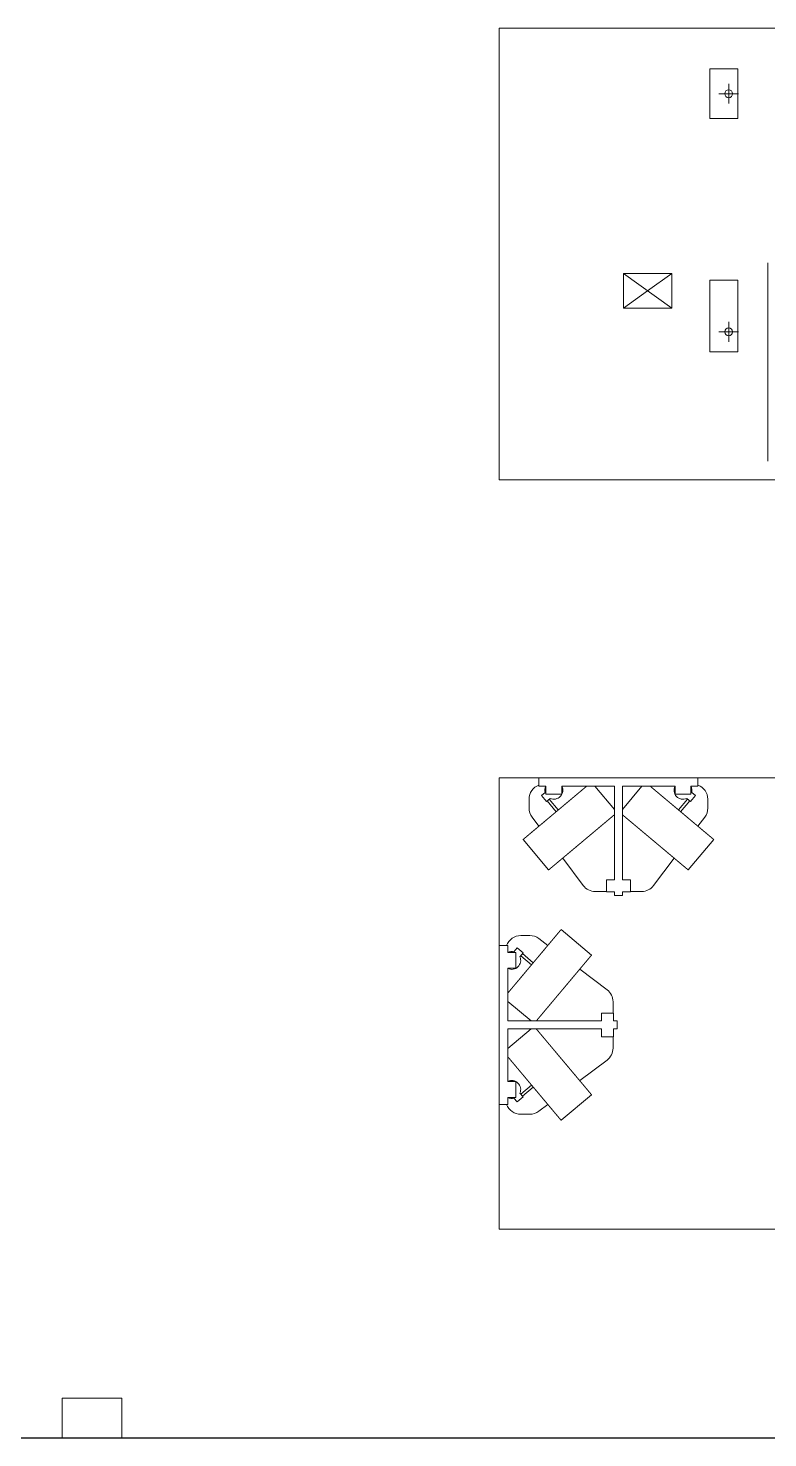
# Model space of a CAD drawing. Header units: millimetres. Extents: x 3056 to 110866, y 16649 to 58349.
# Drawn here: x 74585 to 78308, y 16649 to 23747 of the extents above; entities that cross this region are included whole.
import ezdxf

# ---------------------------------------------------------------- set-up
doc = ezdxf.new("R2010")
doc.units = ezdxf.units.MM
doc.layers.add('1', color=7, linetype='Continuous', true_color=0xffffff)

msp = doc.modelspace()

# ---------------------------------------------------------------- linework, layer by layer
at = {"layer": '1', "color": 80, "linetype": 'Continuous', "lineweight": 13}
for p, q in [((76956.5, 21473.3), (76956.5, 23747.3)), ((76956.5, 21473.3), (76956.5, 23747.3)), ((76956.5, 23747.3), (82583.5, 23747.3)), ((76956.5, 23747.3), (82583.5, 23747.3)), ((78157, 23542.3), (78017, 23542.3)), ((78017, 23542.3), (78017, 23292.3)), ((78157, 23292.3), (78157, 23542.3)), ((78111.5, 23367.3), (78111.5, 23467.3)), ((78161.5, 23417.3), (78061.5, 23417.3)), ((78017, 23292.3), (78157, 23292.3)), ((77581.5, 22512.3), (77825.5, 22338.3)), ((77581.5, 22512.3), (77825.5, 22512.3)), ((77581.5, 22338.3), (77581.5, 22512.3)), ((77825.5, 22512.3), (77703.5, 22425.3)), ((77825.5, 22512.3), (77825.5, 22338.3)), ((78017, 22478.3), (78017, 22118.3)), ((78157, 22478.3), (78017, 22478.3)), ((78157, 22118.3), (78157, 22478.3)), ((77581.5, 22338.3), (77703.5, 22425.3)), ((77825.5, 22338.3), (77581.5, 22338.3)), ((78161.5, 22218.3), (78061.5, 22218.3)), ((78111.5, 22168.3), (78111.5, 22268.3)), ((78017, 22118.3), (78157, 22118.3)), ((82583.5, 21473.3), (76956.5, 21473.3)), ((82583.5, 21473.3), (76956.5, 21473.3)), ((76956.5, 17699.3), (76956.5, 19973.3)), ((76956.5, 17699.3), (76956.5, 19973.3)), ((76956.5, 19973.3), (82583.5, 19973.3)), ((76956.5, 19973.3), (82583.5, 19973.3)), ((77156.5, 19973.3), (77156.5, 19930.3)), ((77956.5, 19973.3), (77956.5, 19930.3)), ((77156.5, 19930.3), (77191.5, 19930.3)), ((77187.6, 19899.1), (77168.9, 19883.4)), ((77194.1, 19853.3), (77168.9, 19883.4)), ((77191.5, 19930.3), (77191.5, 19890.3)), ((77271.5, 19890.3), (77191.5, 19890.3)), ((77271.5, 19930.3), (77536.5, 19930.3)), ((77271.5, 19930.3), (77271.5, 19890.3)), ((77536.5, 19813.2), (77438.2, 19930.3)), ((77536.5, 19930.3), (77536.5, 19458.3)), ((77576.5, 19930.3), (77576.5, 19458.3)), ((77674.7, 19930.3), (77576.5, 19813.2)), ((77576.5, 19930.3), (77841.5, 19930.3)), ((77841.5, 19930.3), (77841.5, 19890.3)), ((77921.5, 19890.3), (77841.5, 19890.3)), ((77918.8, 19853.3), (77944.1, 19883.4)), ((77921.5, 19930.3), (77921.5, 19890.3)), ((77921.5, 19930.3), (77956.5, 19930.3)), ((77925.3, 19899.1), (77944.1, 19883.4)), ((77106.5, 19819.3), (77106.5, 19865.3)), ((77212.9, 19869), (77194.1, 19853.3)), ((77197.6, 19856.2), (77243.2, 19801.8)), ((77253.9, 19810.8), (77208.3, 19865.2)), ((77904.7, 19865.2), (77859, 19810.8)), ((77869.7, 19801.8), (77915.4, 19856.2)), ((77900.1, 19869), (77918.8, 19853.3)), ((78006.5, 19865.3), (78006.5, 19819.3)), ((77121.5, 19774.3), (77155.8, 19728.5)), ((77957.1, 19728.5), (77991.5, 19774.3)), ((77076.2, 19661.7), (77204.8, 19508.5)), ((77908.2, 19508.5), (78036.7, 19661.7)), ((77276, 19568.3), (77379.5, 19430.3)), ((77733.5, 19430.3), (77836.9, 19568.3)), ((77496.5, 19458.3), (77496.5, 19398.3)), ((77536.5, 19458.3), (77496.5, 19458.3)), ((77576.5, 19458.3), (77616.5, 19458.3)), ((77616.5, 19458.3), (77616.5, 19398.3)), ((77496.5, 19400.3), (77439.5, 19400.3)), ((77536.5, 19398.3), (77496.5, 19398.3)), ((77536.5, 19398.3), (77536.5, 19380.3)), ((77576.5, 19380.3), (77536.5, 19380.3)), ((77576.5, 19398.3), (77616.5, 19398.3)), ((77576.5, 19398.3), (77576.5, 19380.3)), ((77576.7, 19395.6), (77576.5, 19395.6)), ((77576.7, 19395.6), (77576.7, 19398.3)), ((77673.5, 19400.3), (77616.5, 19400.3)), ((77064.5, 19178.3), (77110.5, 19178.3)), ((77421.3, 19080), (77268.1, 19208.6)), ((76956.5, 19128.3), (76999.5, 19128.3)), ((76999.5, 19093.3), (76999.5, 19128.3)), ((77030.6, 19097.2), (77046.4, 19115.9)), ((77076.5, 19090.7), (77046.4, 19115.9)), ((77201.3, 19128.9), (77155.5, 19163.3)), ((76999.5, 19093.3), (77039.5, 19093.3)), ((77039.5, 19093.3), (77039.5, 19013.3)), ((77060.7, 19071.9), (77076.5, 19090.7)), ((77064.6, 19076.5), (77119, 19030.8)), ((77128, 19041.6), (77073.6, 19087.2)), ((76999.5, 19013.3), (77039.5, 19013.3)), ((76999.5, 18748.3), (76999.5, 19013.3)), ((77499.5, 18905.3), (77361.5, 19008.8)), ((76999.5, 18846.5), (77116.5, 18748.3)), ((77529.5, 18845.3), (77529.5, 18788.3)), ((76999.5, 18748.3), (77471.5, 18748.3)), ((77471.5, 18788.3), (77531.5, 18788.3)), ((77471.5, 18748.3), (77471.5, 18788.3)), ((77531.5, 18748.3), (77531.5, 18788.3)), ((77534.1, 18748.6), (77531.5, 18748.5)), ((77531.5, 18748.3), (77549.5, 18748.3)), ((77534.1, 18748.6), (77534.1, 18748.3)), ((77549.5, 18748.3), (77549.5, 18708.3)), ((76999.5, 18443.3), (76999.5, 18708.3)), ((77116.5, 18708.3), (76999.5, 18610.1)), ((76999.5, 18708.3), (77471.5, 18708.3)), ((77471.5, 18708.3), (77471.5, 18668.3)), ((77471.5, 18668.3), (77531.5, 18668.3)), ((77529.5, 18668.3), (77529.5, 18611.3)), ((77531.5, 18708.3), (77549.5, 18708.3)), ((77531.5, 18708.3), (77531.5, 18668.3)), ((77361.5, 18447.8), (77499.5, 18551.3)), ((76999.5, 18443.3), (77039.5, 18443.3)), ((77039.5, 18443.3), (77039.5, 18363.3)), ((77060.7, 18384.7), (77076.5, 18365.9)), ((77119, 18425.8), (77064.6, 18380.1)), ((77073.6, 18369.4), (77128, 18415)), ((76956.5, 18328.3), (76999.5, 18328.3)), ((76999.5, 18363.3), (77039.5, 18363.3)), ((76999.5, 18328.3), (76999.5, 18363.3)), ((77030.6, 18359.4), (77046.4, 18340.7)), ((77076.5, 18365.9), (77046.4, 18340.7)), ((77155.5, 18293.3), (77201.3, 18327.7)), ((77268.1, 18248), (77421.3, 18376.6)), ((77110.5, 18278.3), (77064.5, 18278.3)), ((82583.5, 17699.3), (76956.5, 17699.3)), ((82583.5, 17699.3), (76956.5, 17699.3))]:
    msp.add_line(p, q, dxfattribs=at)
at = {"layer": '1', "color": 9, "linetype": 'Continuous', "lineweight": 13}
for p, q in [((75056.5, 16849.3), (74756.5, 16849.3)), ((74756.5, 16849.3), (74756.5, 16649.3)), ((75056.5, 16649.3), (75056.5, 16849.3))]:
    msp.add_line(p, q, dxfattribs=at)
at = {"layer": '1', "color": 143, "linetype": 'Continuous', "lineweight": 25}
msp.add_line((3056.5, 16649.3), (110866.5, 16649.3), dxfattribs=at)
at = {"layer": '1', "color": 143, "linetype": 'Continuous', "lineweight": 13}
msp.add_line((110866.5, 16649.3), (3056.5, 16649.3), dxfattribs=at)
at = {"layer": '1', "color": 43, "linetype": 'Continuous', "lineweight": 13}
msp.add_line((110866.5, 16649.3), (3056.5, 16649.3), dxfattribs=at)
msp.add_line((110866.5, 16649.3), (3056.5, 16649.3), dxfattribs=at)
at = {"layer": '1', "color": 43, "linetype": 'Continuous', "lineweight": 25}
msp.add_line((3056.5, 16649.3), (110866.5, 16649.3), dxfattribs=at)
msp.add_line((3056.5, 16649.3), (110866.5, 16649.3), dxfattribs=at)
at = {"layer": '1', "color": 80, "linetype": 'Continuous', "lineweight": 13}
for centre in [(78111.5, 23417.3), (78111.5, 22218.3)]:
    msp.add_circle(centre, 20, dxfattribs=at)
for centre, radius, start, end in [((77181.5, 19865.3), 75, 109.47234, 180), ((77231.5, 19910.3), 45.2, 153.76834, 194.26216), ((77231.5, 19910.3), 45.2, 245.73784, 26.2321), ((77881.5, 19910.3), 45.2, 153.7679, 294.26216), ((77881.5, 19910.3), 45.2, 345.73784, 26.23166), ((77931.5, 19865.3), 75, 0, 70.52766), ((77181.5, 19819.3), 75, 180, 216.8699), ((77931.5, 19819.3), 75, 323.1301, 0), ((77439.5, 19475.3), 75, 216.8699, 270), ((77673.5, 19475.3), 75, 270, 323.1301), ((77064.5, 19103.3), 75, 90, 160.52766), ((77110.5, 19103.3), 75, 53.1301, 90), ((77019.5, 19053.3), 45.2, 75.73784, 116.23166), ((77019.5, 19053.3), 45.2, 243.7679, 24.26216), ((77454.5, 18845.3), 75, 0, 53.1301), ((77454.5, 18611.3), 75, 306.8699, 360), ((77019.5, 18403.3), 45.2, 335.73784, 116.2321), ((77064.5, 18353.3), 75, 199.47234, 270), ((77019.5, 18403.3), 45.2, 243.76834, 284.26216), ((77110.5, 18353.3), 75, 270, 306.8699)]:
    msp.add_arc(centre, radius, start, end, dxfattribs=at)
for points, knots in [([(78308.5, 22566.6), (78308.5, 22566.5), (78308.5, 22566.2), (78308.5, 22566), (78308.5, 22565.3), (78308.5, 22564.5), (78308.5, 22563.5), (78308.5, 22562.2), (78308.5, 22560.8), (78308.5, 22559.1), (78308.5, 22557.3), (78308.5, 22555.2), (78308.5, 22552.9), (78308.5, 22550.5), (78308.5, 22547.8), (78308.5, 22544.9), (78308.5, 22541.8), (78308.5, 22538.6), (78308.5, 22536.9), (78308.5, 22533.3), (78308.5, 22529.6), (78308.5, 22525.6), (78308.5, 22521.5), (78308.5, 22517.1), (78308.5, 22512.6), (78308.5, 22507.9), (78308.5, 22503), (78308.5, 22498), (78308.5, 22492.7), (78308.5, 22487.3), (78308.5, 22481.7), (78308.5, 22475.9), (78308.5, 22472.9), (78308.5, 22466.9), (78308.5, 22460.7), (78308.5, 22454.3), (78308.5, 22447.8), (78308.5, 22441.1), (78308.5, 22434.3), (78308.5, 22427.3), (78308.5, 22423.8), (78308.5, 22416.6), (78308.5, 22409.2), (78308.5, 22405.5), (78308.5, 22397.9), (78308.5, 22390.2), (78308.5, 22382.3), (78308.5, 22374.4), (78308.5, 22366.3), (78308.5, 22358), (78308.5, 22349.7), (78308.5, 22341.2), (78308.5, 22332.6), (78308.5, 22324), (78308.5, 22315.2), (78308.5, 22306.3), (78308.5, 22297.3), (78308.5, 22288.2), (78308.5, 22279), (78308.5, 22269.7), (78308.5, 22260.3), (78308.5, 22250.9), (78308.5, 22241.4), (78308.5, 22236.6), (78308.5, 22227), (78308.5, 22222.1), (78308.5, 22212.4), (78308.5, 22202.6), (78308.5, 22192.8), (78308.5, 22182.9), (78308.5, 22172.9), (78308.5, 22162.9), (78308.5, 22152.9), (78308.5, 22142.8), (78308.5, 22132.8), (78308.5, 22122.6), (78308.5, 22112.5), (78308.5, 22102.3), (78308.5, 22092.1), (78308.5, 22081.9), (78308.5, 22071.7), (78308.5, 22066.6)], [0, 0, 0.000212, 0.000836, 0.001355, 0.002603, 0.004265, 0.006339, 0.008832, 0.011737, 0.015049, 0.018775, 0.022908, 0.027448, 0.03239, 0.037735, 0.043481, 0.049625, 0.056166, 0.059536, 0.066664, 0.074184, 0.082084, 0.090371, 0.099033, 0.108071, 0.11748, 0.127259, 0.137398, 0.147896, 0.158749, 0.169952, 0.181498, 0.187446, 0.1995, 0.211894, 0.224609, 0.237653, 0.251009, 0.264678, 0.278653, 0.285717, 0.300142, 0.314858, 0.322362, 0.337501, 0.352916, 0.3686, 0.384549, 0.400752, 0.41721, 0.433905, 0.450838, 0.467999, 0.485377, 0.502971, 0.520778, 0.53878, 0.556973, 0.57535, 0.593908, 0.61263, 0.631516, 0.650555, 0.660112, 0.679368, 0.689057, 0.70851, 0.728083, 0.747768, 0.767559, 0.787445, 0.807421, 0.827476, 0.847603, 0.867793, 0.888039, 0.908333, 0.928663, 0.949026, 0.969406, 0.9898, 1, 1]), ([(78308.5, 22066.6), (78308.5, 22061.5), (78308.5, 22051.4), (78308.5, 22041.2), (78308.5, 22031), (78308.5, 22020.8), (78308.5, 22010.7), (78308.5, 22000.5), (78308.5, 21990.5), (78308.5, 21980.4), (78308.5, 21970.4), (78308.5, 21960.4), (78308.5, 21950.4), (78308.5, 21940.5), (78308.5, 21930.7), (78308.5, 21920.9), (78308.5, 21911.2), (78308.5, 21901.5), (78308.5, 21891.9), (78308.5, 21882.4), (78308.5, 21873), (78308.5, 21863.6), (78308.5, 21854.3), (78308.5, 21845.1), (78308.5, 21836), (78308.5, 21827), (78308.5, 21818.1), (78308.5, 21809.3), (78308.5, 21805), (78308.5, 21796.3), (78308.5, 21787.8), (78308.5, 21779.4), (78308.5, 21771.1), (78308.5, 21762.9), (78308.5, 21754.9), (78308.5, 21747), (78308.5, 21739.2), (78308.5, 21731.6), (78308.5, 21724.1), (78308.5, 21716.7), (78308.5, 21709.5), (78308.5, 21702.4), (78308.5, 21699), (78308.5, 21692.2), (78308.5, 21685.5), (78308.5, 21679), (78308.5, 21672.6), (78308.5, 21666.4), (78308.5, 21660.4), (78308.5, 21654.5), (78308.5, 21648.8), (78308.5, 21643.3), (78308.5, 21638), (78308.5, 21632.8), (78308.5, 21627.8), (78308.5, 21623), (78308.5, 21618.4), (78308.5, 21614), (78308.5, 21609.8), (78308.5, 21605.7), (78308.5, 21601.9), (78308.5, 21598.2), (78308.5, 21594.7), (78308.5, 21591.5), (78308.5, 21588.4), (78308.5, 21585.5), (78308.5, 21582.8), (78308.5, 21580.4), (78308.5, 21578.1), (78308.5, 21576), (78308.5, 21574.2), (78308.5, 21572.5), (78308.5, 21571.1), (78308.5, 21569.8), (78308.5, 21568.8), (78308.5, 21567.9), (78308.5, 21567.3), (78308.5, 21566.9), (78308.5, 21566.7), (78308.5, 21566.6)], [0, 0, 0.010197, 0.030591, 0.050975, 0.071334, 0.091665, 0.111959, 0.132205, 0.152395, 0.172522, 0.192577, 0.212553, 0.232442, 0.25223, 0.271915, 0.291489, 0.310939, 0.330262, 0.349446, 0.368483, 0.387369, 0.406094, 0.424649, 0.443027, 0.461223, 0.479225, 0.497026, 0.514624, 0.523368, 0.54064, 0.55769, 0.574504, 0.59108, 0.607413, 0.623489, 0.639309, 0.654861, 0.670141, 0.685143, 0.699859, 0.714284, 0.72841, 0.735324, 0.748992, 0.762351, 0.775392, 0.788111, 0.800501, 0.812558, 0.824277, 0.835651, 0.846682, 0.857358, 0.867676, 0.877635, 0.887226, 0.89645, 0.9053, 0.913775, 0.921868, 0.929578, 0.936902, 0.943834, 0.950375, 0.956521, 0.962268, 0.967615, 0.972557, 0.977098, 0.98123, 0.984953, 0.988268, 0.991171, 0.993661, 0.995738, 0.997402, 0.998648, 0.999481, 0.999897, 1, 1]), ([(77396.3, 19930.3), (77393.6, 19928), (77392.1, 19926.8), (77390.7, 19925.6), (77389.2, 19924.3), (77387.7, 19923), (77384.5, 19920.4), (77382.9, 19919), (77381.3, 19917.7), (77377.9, 19914.8), (77374.4, 19911.9), (77372.6, 19910.4), (77368.9, 19907.3), (77367, 19905.7), (77363.2, 19902.5), (77361.2, 19900.8), (77359.2, 19899.2), (77357.2, 19897.5), (77353.1, 19894), (77351.1, 19892.3), (77346.8, 19888.8), (77342.5, 19885.1), (77340.3, 19883.3), (77335.8, 19879.5), (77333.6, 19877.6), (77329, 19873.8), (77324.4, 19869.9), (77322, 19867.9), (77319.7, 19866), (77314.9, 19861.9), (77312.5, 19859.9), (77310, 19857.9), (77307.6, 19855.8), (77302.7, 19851.7), (77297.7, 19847.5), (77292.7, 19843.3), (77290.1, 19841.2), (77287.6, 19839.1), (77282.5, 19834.8), (77280, 19832.7), (77277.4, 19830.5), (77274.8, 19828.3), (77272.2, 19826.2), (77269.7, 19824), (77264.5, 19819.7), (77259.3, 19815.3), (77254.1, 19810.9), (77248.9, 19806.6), (77246.3, 19804.4), (77243.7, 19802.2), (77238.4, 19797.8), (77235.9, 19795.6), (77233.2, 19793.5), (77230.7, 19791.3), (77225.5, 19786.9), (77222.9, 19784.8), (77220.3, 19782.6), (77215.2, 19778.3), (77210.1, 19774), (77207.6, 19771.9), (77205, 19769.8), (77202.5, 19767.7), (77200, 19765.6), (77197.5, 19763.5), (77192.6, 19759.3), (77190.1, 19757.3), (77187.7, 19755.2), (77182.8, 19751.1), (77178, 19747.1), (77175.7, 19745.1), (77171, 19741.2), (77168.7, 19739.2), (77164.1, 19735.4), (77161.8, 19733.5), (77159.6, 19731.6), (77155.1, 19727.9), (77153, 19726.1), (77150.8, 19724.3), (77148.7, 19722.5), (77146.6, 19720.7), (77144.5, 19719), (77142.4, 19717.2), (77140.4, 19715.5), (77138.3, 19713.8), (77134.4, 19710.5), (77130.5, 19707.3), (77128.7, 19705.7), (77125, 19702.6), (77123.2, 19701.1), (77119.6, 19698.1), (77117.9, 19696.7), (77116.2, 19695.3), (77113, 19692.5), (77111.4, 19691.2), (77108.3, 19688.6), (77106.8, 19687.3), (77103.9, 19684.9), (77102.5, 19683.7), (77101.1, 19682.6), (77099.8, 19681.5), (77097.2, 19679.3), (77096, 19678.3), (77094.8, 19677.3), (77093.6, 19676.3), (77091.4, 19674.4), (77090.4, 19673.6), (77089.4, 19672.7), (77087.4, 19671.1), (77085.7, 19669.6), (77084.8, 19668.9), (77084, 19668.2), (77083.3, 19667.6), (77082.6, 19667), (77081.9, 19666.4), (77081.2, 19665.9), (77080.6, 19665.4), (77080.1, 19664.9), (77079.5, 19664.5), (77079, 19664.1), (77078.6, 19663.7), (77078.2, 19663.3), (77077.8, 19663), (77077.2, 19662.5), (77076.9, 19662.3), (77076.7, 19662.1), (77076.5, 19661.9), (77076.3, 19661.7), (77076.2, 19661.7), (77076.2, 19661.7)], [0, 0, 0.008595, 0.013103, 0.017604, 0.022312, 0.027012, 0.036827, 0.041921, 0.047027, 0.057606, 0.068551, 0.074203, 0.08569, 0.091512, 0.103511, 0.109675, 0.115829, 0.122155, 0.134938, 0.141414, 0.154642, 0.168161, 0.175055, 0.188971, 0.195984, 0.210266, 0.22478, 0.232148, 0.239509, 0.254448, 0.262005, 0.269571, 0.277213, 0.292599, 0.308124, 0.323797, 0.331675, 0.339598, 0.355512, 0.363496, 0.371518, 0.379547, 0.387614, 0.395669, 0.411864, 0.428097, 0.444361, 0.460634, 0.46878, 0.476916, 0.49318, 0.501299, 0.509425, 0.517513, 0.533679, 0.541748, 0.549779, 0.565796, 0.581719, 0.589663, 0.597534, 0.605417, 0.613223, 0.621038, 0.636511, 0.644167, 0.651834, 0.666975, 0.681924, 0.689308, 0.703953, 0.711215, 0.725528, 0.732569, 0.739597, 0.753414, 0.76019, 0.766957, 0.773598, 0.780228, 0.786721, 0.793205, 0.799549, 0.805881, 0.818245, 0.830278, 0.836117, 0.84764, 0.853321, 0.864302, 0.869621, 0.874929, 0.885175, 0.890101, 0.899757, 0.904486, 0.913542, 0.917861, 0.922187, 0.92629, 0.934303, 0.938192, 0.941875, 0.945547, 0.952459, 0.955695, 0.958921, 0.964937, 0.970487, 0.973024, 0.975567, 0.977878, 0.980179, 0.982257, 0.984325, 0.986149, 0.98798, 0.989569, 0.991167, 0.99251, 0.993861, 0.99496, 0.996924, 0.997784, 0.998407, 0.999021, 0.999753, 0.999881, 1, 1]), ([(78036.7, 19661.7), (78036.7, 19661.7), (78036.7, 19661.7), (78036.5, 19661.8), (78036.4, 19661.9), (78036, 19662.3), (78035.8, 19662.5), (78035.1, 19663), (78034.8, 19663.3), (78034.3, 19663.7), (78033.9, 19664.1), (78032.9, 19664.9), (78032.3, 19665.4), (78031.7, 19665.9), (78031.1, 19666.4), (78030.4, 19667), (78029.7, 19667.6), (78028.9, 19668.2), (78027.3, 19669.6), (78025.5, 19671.1), (78024.6, 19671.9), (78023.6, 19672.7), (78022.6, 19673.6), (78021.5, 19674.4), (78019.3, 19676.3), (78018.1, 19677.3), (78017, 19678.3), (78014.5, 19680.4), (78013.1, 19681.5), (78011.8, 19682.6), (78010.4, 19683.7), (78009.1, 19684.9), (78006.2, 19687.3), (78004.6, 19688.6), (78001.6, 19691.2), (78000, 19692.5), (77996.7, 19695.3), (77993.3, 19698.1), (77991.5, 19699.6), (77988, 19702.6), (77986.1, 19704.1), (77984.3, 19705.7), (77982.4, 19707.3), (77978.6, 19710.5), (77974.6, 19713.8), (77970.5, 19717.2), (77966.4, 19720.7), (77962.1, 19724.3), (77957.8, 19727.9), (77953.4, 19731.6), (77951.1, 19733.5), (77948.9, 19735.4), (77946.6, 19737.3), (77944.3, 19739.2), (77939.6, 19743.2), (77934.9, 19747.1), (77932.5, 19749.1), (77930.1, 19751.1), (77925.3, 19755.2), (77922.8, 19757.3), (77920.4, 19759.3), (77915.4, 19763.5), (77912.9, 19765.6), (77910.4, 19767.7), (77907.9, 19769.8), (77902.8, 19774), (77897.7, 19778.3), (77895.2, 19780.5), (77892.6, 19782.6), (77890, 19784.8), (77884.9, 19789.1), (77879.7, 19793.5), (77874.5, 19797.8), (77869.3, 19802.2), (77866.7, 19804.4), (77864.1, 19806.6), (77861.5, 19808.7), (77858.9, 19810.9), (77853.7, 19815.3), (77848.5, 19819.7), (77845.9, 19821.8), (77843.3, 19824), (77838.1, 19828.3), (77835.5, 19830.5), (77833, 19832.7), (77827.9, 19836.9), (77825.3, 19839.1), (77822.8, 19841.2), (77817.8, 19845.4), (77812.8, 19849.6), (77807.8, 19853.8), (77805.4, 19855.8), (77802.9, 19857.9), (77800.5, 19859.9), (77795.7, 19863.9), (77793.3, 19866), (77790.9, 19867.9), (77786.3, 19871.9), (77783.9, 19873.8), (77779.4, 19877.6), (77777.1, 19879.5), (77772.7, 19883.3), (77770.4, 19885.1), (77768.3, 19886.9), (77764, 19890.5), (77759.8, 19894), (77757.7, 19895.8), (77753.7, 19899.2), (77749.8, 19902.5), (77747.8, 19904.1), (77745.9, 19905.7), (77744, 19907.3), (77740.4, 19910.4), (77738.6, 19911.9), (77735.1, 19914.8), (77731.7, 19917.7), (77730, 19919), (77726.8, 19921.7), (77725.3, 19923), (77722.3, 19925.6), (77720.8, 19926.8), (77719.4, 19928), (77718, 19929.1), (77716.6, 19930.3)], [0, 0, 0.000129, 0.000247, 0.000623, 0.000989, 0.002216, 0.003076, 0.00504, 0.006148, 0.007499, 0.008843, 0.01202, 0.013851, 0.015685, 0.017752, 0.019821, 0.022132, 0.024432, 0.029522, 0.035073, 0.03807, 0.041079, 0.044315, 0.047541, 0.054453, 0.058134, 0.061808, 0.069606, 0.07371, 0.077823, 0.082139, 0.086467, 0.095523, 0.100253, 0.109909, 0.114834, 0.125081, 0.135698, 0.141197, 0.15236, 0.158041, 0.163883, 0.169732, 0.181765, 0.194129, 0.206795, 0.219781, 0.233043, 0.246595, 0.260413, 0.267441, 0.274481, 0.281628, 0.288785, 0.303329, 0.318076, 0.325561, 0.333035, 0.348176, 0.355833, 0.363498, 0.378971, 0.386787, 0.394593, 0.402476, 0.418281, 0.434204, 0.442197, 0.450221, 0.458252, 0.474388, 0.490585, 0.50682, 0.523084, 0.53123, 0.539366, 0.547512, 0.555649, 0.571913, 0.588146, 0.596244, 0.604331, 0.620463, 0.628492, 0.636514, 0.652479, 0.660402, 0.668334, 0.684073, 0.699678, 0.715145, 0.722787, 0.730438, 0.737995, 0.753031, 0.760491, 0.767861, 0.782478, 0.789734, 0.804016, 0.811038, 0.824955, 0.831849, 0.838598, 0.851982, 0.865062, 0.871538, 0.884171, 0.896499, 0.902498, 0.908488, 0.91432, 0.925807, 0.931459, 0.942404, 0.952983, 0.958079, 0.96809, 0.972988, 0.982406, 0.986907, 0.991415, 0.995713, 1, 1]), ([(77536.5, 19786.8), (77535.4, 19785.9), (77534.4, 19785.1), (77532.2, 19783.2), (77531, 19782.2), (77529.9, 19781.3), (77528.6, 19780.2), (77527.4, 19779.2), (77524.8, 19777), (77522, 19774.7), (77519.1, 19772.2), (77516.1, 19769.7), (77513, 19767.1), (77509.7, 19764.3), (77508, 19762.9), (77506.3, 19761.5), (77504.5, 19760), (77502.8, 19758.5), (77499.2, 19755.5), (77497.3, 19753.9), (77493.5, 19750.8), (77491.6, 19749.1), (77487.6, 19745.8), (77485.6, 19744.1), (77483.6, 19742.4), (77481.5, 19740.7), (77479.4, 19739), (77477.3, 19737.2), (77475.2, 19735.4), (77470.9, 19731.8), (77466.5, 19728.1), (77464.2, 19726.2), (77462, 19724.3), (77457.4, 19720.5), (77455.1, 19718.5), (77450.4, 19714.6), (77448, 19712.6), (77445.7, 19710.6), (77443.3, 19708.6), (77440.8, 19706.6), (77438.4, 19704.5), (77436, 19702.5), (77433.5, 19700.4), (77431.1, 19698.3), (77426.1, 19694.2), (77421.1, 19690), (77418.5, 19687.9), (77416, 19685.7), (77413.5, 19683.6), (77408.4, 19679.3), (77403.2, 19675), (77398.1, 19670.7), (77395.5, 19668.5), (77390.3, 19664.1), (77385.1, 19659.8), (77382.5, 19657.6), (77379.9, 19655.4), (77377.3, 19653.2), (77372.1, 19648.9), (77366.9, 19644.5), (77364.3, 19642.3), (77359.1, 19638), (77356.5, 19635.8), (77351.3, 19631.5), (77348.8, 19629.3), (77346.2, 19627.1), (77341.1, 19622.9), (77338.5, 19620.7), (77336, 19618.6), (77331, 19614.4), (77328.5, 19612.3), (77323.5, 19608.1), (77321, 19606), (77316.1, 19601.9), (77313.7, 19599.9), (77311.3, 19597.8), (77306.5, 19593.8), (77304.1, 19591.8), (77299.4, 19587.9), (77297.1, 19586), (77294.8, 19584), (77292.5, 19582.1), (77288, 19578.3), (77285.8, 19576.5), (77283.6, 19574.6), (77281.5, 19572.8), (77279.3, 19571), (77275, 19567.4), (77270.9, 19564), (77268.9, 19562.3), (77264.9, 19558.9), (77262.9, 19557.2), (77259, 19554), (77257.2, 19552.4), (77255.3, 19550.9), (77253.5, 19549.4), (77249.9, 19546.4), (77248.2, 19544.9), (77246.5, 19543.5), (77243.1, 19540.7), (77241.5, 19539.3), (77238.3, 19536.6), (77235.3, 19534.1), (77233.9, 19532.9), (77232.4, 19531.7), (77229.6, 19529.4), (77228.3, 19528.2), (77227, 19527.1), (77225.8, 19526.1), (77224.5, 19525.1), (77223.4, 19524.1), (77221.1, 19522.2), (77218.9, 19520.4), (77217.9, 19519.5), (77216.9, 19518.7), (77215.1, 19517.1), (77214.2, 19516.4), (77213.4, 19515.7), (77212.6, 19515), (77211.8, 19514.4), (77211.1, 19513.8), (77209.8, 19512.7), (77208.6, 19511.7), (77208.1, 19511.3), (77207.6, 19510.8), (77207.2, 19510.5), (77206.7, 19510.1), (77206.4, 19509.8), (77206, 19509.5), (77205.7, 19509.3), (77205.5, 19509.1), (77205.3, 19508.9), (77205.1, 19508.7), (77205, 19508.6), (77204.8, 19508.5), (77204.8, 19508.5), (77204.8, 19508.5)], [0, 0, 0.003099, 0.006206, 0.012844, 0.016382, 0.01991, 0.023657, 0.027395, 0.035303, 0.043603, 0.052311, 0.061406, 0.070884, 0.080741, 0.085848, 0.090964, 0.096246, 0.10154, 0.112454, 0.118084, 0.129506, 0.135298, 0.147198, 0.153295, 0.1594, 0.165643, 0.171893, 0.178277, 0.184671, 0.197719, 0.211026, 0.217793, 0.224573, 0.238356, 0.24536, 0.259476, 0.266578, 0.273787, 0.280986, 0.288288, 0.295581, 0.302965, 0.310338, 0.3178, 0.332785, 0.347907, 0.355501, 0.363154, 0.3708, 0.386206, 0.401685, 0.41725, 0.425054, 0.44069, 0.456367, 0.464206, 0.472065, 0.479913, 0.495614, 0.511308, 0.519132, 0.534777, 0.542581, 0.558147, 0.565889, 0.573638, 0.589048, 0.596694, 0.604349, 0.619538, 0.627078, 0.642074, 0.649529, 0.664302, 0.671606, 0.678901, 0.693322, 0.700437, 0.714566, 0.721572, 0.728477, 0.735371, 0.748933, 0.7556, 0.762255, 0.768791, 0.775318, 0.788113, 0.800621, 0.806732, 0.818805, 0.82476, 0.836367, 0.842003, 0.847646, 0.853108, 0.863877, 0.869182, 0.874295, 0.884357, 0.889289, 0.898796, 0.907917, 0.912278, 0.916646, 0.924975, 0.928944, 0.932901, 0.936655, 0.940416, 0.943959, 0.950835, 0.95728, 0.960404, 0.963294, 0.968874, 0.971541, 0.973996, 0.97644, 0.97867, 0.98089, 0.98488, 0.988415, 0.989948, 0.99148, 0.992776, 0.99408, 0.995137, 0.996205, 0.997035, 0.997864, 0.998455, 0.999045, 0.999408, 0.999761, 0.999885, 1, 1]), ([(77908.2, 19508.5), (77908.1, 19508.5), (77908.1, 19508.5), (77907.9, 19508.7), (77907.7, 19508.9), (77907.5, 19509.1), (77907.2, 19509.3), (77906.9, 19509.5), (77906.2, 19510.1), (77905.8, 19510.5), (77905.4, 19510.8), (77904.8, 19511.3), (77904.3, 19511.7), (77903.7, 19512.2), (77903.2, 19512.7), (77901.8, 19513.8), (77901.1, 19514.4), (77900.4, 19515), (77899.6, 19515.7), (77898.7, 19516.4), (77897, 19517.9), (77896, 19518.7), (77895, 19519.5), (77894, 19520.4), (77893, 19521.2), (77891.9, 19522.2), (77890.8, 19523.1), (77889.6, 19524.1), (77887.2, 19526.1), (77885.9, 19527.1), (77883.3, 19529.4), (77881.9, 19530.5), (77879.1, 19532.9), (77877.6, 19534.1), (77874.6, 19536.6), (77873, 19538), (77871.5, 19539.3), (77869.8, 19540.7), (77868.2, 19542), (77866.5, 19543.5), (77863, 19546.4), (77861.3, 19547.8), (77857.6, 19550.9), (77855.8, 19552.4), (77853.9, 19554), (77852, 19555.6), (77850.1, 19557.2), (77848.1, 19558.9), (77846.1, 19560.6), (77844.1, 19562.3), (77840, 19565.7), (77837.9, 19567.4), (77833.7, 19571), (77829.3, 19574.6), (77827.1, 19576.5), (77824.9, 19578.3), (77822.6, 19580.2), (77818.1, 19584), (77815.8, 19586), (77811.2, 19589.9), (77806.5, 19593.8), (77801.7, 19597.8), (77796.8, 19601.9), (77794.4, 19604), (77791.9, 19606), (77787, 19610.2), (77782, 19614.4), (77779.5, 19616.5), (77774.4, 19620.7), (77771.9, 19622.9), (77766.8, 19627.1), (77764.2, 19629.3), (77759, 19633.6), (77756.5, 19635.8), (77753.9, 19638), (77751.3, 19640.1), (77746.1, 19644.5), (77740.9, 19648.9), (77735.7, 19653.2), (77733.1, 19655.4), (77727.9, 19659.8), (77725.3, 19662), (77722.7, 19664.1), (77720.1, 19666.3), (77717.5, 19668.5), (77714.9, 19670.7), (77712.3, 19672.8), (77709.7, 19675), (77707.1, 19677.2), (77704.6, 19679.3), (77702, 19681.5), (77699.5, 19683.6), (77696.9, 19685.7), (77691.9, 19690), (77686.9, 19694.2), (77684.4, 19696.3), (77681.9, 19698.3), (77679.4, 19700.4), (77674.5, 19704.5), (77669.7, 19708.6), (77667.3, 19710.6), (77664.9, 19712.6), (77662.5, 19714.6), (77660.2, 19716.6), (77655.5, 19720.5), (77653.3, 19722.4), (77651, 19724.3), (77648.7, 19726.2), (77646.5, 19728.1), (77642.1, 19731.8), (77637.7, 19735.4), (77635.6, 19737.2), (77631.4, 19740.7), (77629.4, 19742.4), (77627.3, 19744.1), (77625.3, 19745.8), (77621.4, 19749.1), (77619.4, 19750.8), (77615.6, 19753.9), (77613.8, 19755.5), (77610.2, 19758.5), (77608.4, 19760), (77605, 19762.9), (77603.3, 19764.3), (77601.6, 19765.7), (77600, 19767.1), (77596.8, 19769.7), (77595.3, 19771), (77592.4, 19773.5), (77590.9, 19774.7), (77589.6, 19775.8), (77588.2, 19777), (77586.9, 19778.1), (77585.6, 19779.2), (77583.1, 19781.3), (77581.9, 19782.2), (77580.7, 19783.2), (77578.5, 19785.1), (77577.5, 19785.9), (77576.5, 19786.8)], [0, 0, 0.000115, 0.000239, 0.000945, 0.001535, 0.002136, 0.002956, 0.003786, 0.00592, 0.007215, 0.00852, 0.010052, 0.011585, 0.013352, 0.015111, 0.019101, 0.02133, 0.023551, 0.026004, 0.028449, 0.033804, 0.036697, 0.039596, 0.04271, 0.045831, 0.049155, 0.05249, 0.056041, 0.063336, 0.067099, 0.075016, 0.079189, 0.087713, 0.092083, 0.101204, 0.105948, 0.110702, 0.115643, 0.120576, 0.125696, 0.136114, 0.141412, 0.152354, 0.157997, 0.163633, 0.169437, 0.175231, 0.181195, 0.187149, 0.193258, 0.205623, 0.211887, 0.224682, 0.237736, 0.2444, 0.251057, 0.257848, 0.271523, 0.278428, 0.292441, 0.306669, 0.32109, 0.335698, 0.343075, 0.350461, 0.36539, 0.380453, 0.388057, 0.403297, 0.410952, 0.426362, 0.434102, 0.449636, 0.45741, 0.465223, 0.473028, 0.488692, 0.504386, 0.520087, 0.527935, 0.543633, 0.551479, 0.559301, 0.567134, 0.574946, 0.58275, 0.590531, 0.598305, 0.606054, 0.613794, 0.621497, 0.62919, 0.636846, 0.652084, 0.667206, 0.674737, 0.6822, 0.689653, 0.704419, 0.719005, 0.726213, 0.733413, 0.740524, 0.747628, 0.761635, 0.768536, 0.775427, 0.782197, 0.788974, 0.802281, 0.815329, 0.821713, 0.834357, 0.8406, 0.846705, 0.852802, 0.864702, 0.870494, 0.881916, 0.887546, 0.89846, 0.903754, 0.914143, 0.919259, 0.924179, 0.929106, 0.938585, 0.943142, 0.952044, 0.956387, 0.960547, 0.964697, 0.968651, 0.972595, 0.98009, 0.983618, 0.987156, 0.993794, 0.996892, 1, 1]), ([(77268.1, 19208.6), (77268.1, 19208.5), (77268, 19208.5), (77267.9, 19208.4), (77267.8, 19208.2), (77267.7, 19208.1), (77267.5, 19207.9), (77267.3, 19207.6), (77267, 19207.3), (77266.4, 19206.6), (77266.1, 19206.2), (77265.7, 19205.7), (77264.9, 19204.7), (77263.9, 19203.5), (77262.8, 19202.2), (77261.5, 19200.7), (77260.2, 19199.1), (77258.7, 19197.3), (77257.9, 19196.4), (77257.1, 19195.4), (77255.3, 19193.3), (77254.4, 19192.2), (77253.5, 19191.1), (77252.5, 19190), (77250.4, 19187.5), (77249.4, 19186.3), (77248.3, 19185), (77247.2, 19183.7), (77244.9, 19180.9), (77242.4, 19178), (77239.9, 19175), (77238.6, 19173.4), (77237.2, 19171.8), (77234.5, 19168.5), (77233.1, 19166.8), (77231.6, 19165.1), (77228.7, 19161.6), (77225.6, 19158), (77224.1, 19156.1), (77220.9, 19152.3), (77217.6, 19148.4), (77215.9, 19146.4), (77212.5, 19142.4), (77210.8, 19140.3), (77209.1, 19138.2), (77207.3, 19136.1), (77205.5, 19134), (77201.9, 19129.6), (77200, 19127.4), (77198.1, 19125.2), (77196.3, 19123), (77192.4, 19118.4), (77190.5, 19116.1), (77186.6, 19111.5), (77182.7, 19106.7), (77178.6, 19102), (77174.6, 19097.1), (77170.5, 19092.2), (77168.4, 19089.7), (77166.3, 19087.2), (77164.2, 19084.7), (77162.1, 19082.2), (77157.9, 19077.2), (77153.6, 19072.1), (77151.5, 19069.6), (77149.3, 19067), (77147.2, 19064.4), (77142.8, 19059.3), (77140.7, 19056.7), (77136.3, 19051.5), (77132, 19046.3), (77127.6, 19041.1), (77123.2, 19035.9), (77121, 19033.3), (77116.7, 19028.1), (77114.5, 19025.5), (77110.1, 19020.3), (77105.8, 19015.1), (77103.6, 19012.5), (77101.4, 19009.9), (77099.3, 19007.4), (77097.1, 19004.8), (77092.8, 18999.7), (77090.7, 18997.2), (77088.6, 18994.6), (77086.5, 18992.1), (77084.3, 18989.6), (77080.1, 18984.6), (77078.1, 18982.1), (77073.9, 18977.2), (77069.9, 18972.3), (77067.8, 18969.9), (77063.8, 18965.1), (77059.9, 18960.4), (77056, 18955.8), (77054, 18953.5), (77052.1, 18951.2), (77050.2, 18948.9), (77048.4, 18946.7), (77044.6, 18942.3), (77042.8, 18940.1), (77039.2, 18935.8), (77035.7, 18931.6), (77034, 18929.6), (77032.3, 18927.5), (77030.6, 18925.5), (77027.3, 18921.6), (77025.7, 18919.7), (77024.1, 18917.7), (77022.5, 18915.9), (77020.9, 18914), (77017.9, 18910.4), (77015, 18906.9), (77013.5, 18905.2), (77012.1, 18903.5), (77009.4, 18900.2), (77006.7, 18897.1), (77004.2, 18894.1), (77003, 18892.6), (77001.8, 18891.2), (76999.5, 18888.4)], [0, 0, 0.000122, 0.000241, 0.000614, 0.000984, 0.001598, 0.002209, 0.003074, 0.003929, 0.006135, 0.007487, 0.008832, 0.012017, 0.01568, 0.019819, 0.02443, 0.029513, 0.035066, 0.038066, 0.041074, 0.047537, 0.050991, 0.054451, 0.058123, 0.065702, 0.069598, 0.073704, 0.077816, 0.086452, 0.09551, 0.10497, 0.109896, 0.11483, 0.125074, 0.13038, 0.135694, 0.146687, 0.158034, 0.163875, 0.175746, 0.187941, 0.194114, 0.206794, 0.213279, 0.219772, 0.226402, 0.233037, 0.246587, 0.25349, 0.2604, 0.267436, 0.281621, 0.288782, 0.303321, 0.318069, 0.333029, 0.348168, 0.363488, 0.371229, 0.37896, 0.386777, 0.394584, 0.41034, 0.426213, 0.434197, 0.44219, 0.450214, 0.466321, 0.474384, 0.490576, 0.506814, 0.523082, 0.539358, 0.547505, 0.563779, 0.571902, 0.588135, 0.604325, 0.612388, 0.620456, 0.628479, 0.636509, 0.652471, 0.660396, 0.66833, 0.676196, 0.684069, 0.699675, 0.707409, 0.722784, 0.737992, 0.745553, 0.760487, 0.775219, 0.789726, 0.796872, 0.804009, 0.811035, 0.818053, 0.831838, 0.838598, 0.851972, 0.865059, 0.871533, 0.877856, 0.884168, 0.896493, 0.902489, 0.90849, 0.914311, 0.920139, 0.931447, 0.942396, 0.947682, 0.952976, 0.963177, 0.972988, 0.982403, 0.986902, 0.991409, 1, 1]), ([(77421.3, 19080), (77421.3, 19080), (77421.2, 19079.9), (77421.1, 19079.8), (77421, 19079.7), (77420.9, 19079.5), (77420.7, 19079.3), (77420.5, 19079), (77420.2, 19078.7), (77419.7, 19078), (77419.3, 19077.6), (77418.9, 19077.2), (77418.5, 19076.7), (77418.1, 19076.2), (77417.6, 19075.6), (77417.1, 19075), (77416.5, 19074.3), (77415.4, 19072.9), (77414.7, 19072.2), (77414.1, 19071.4), (77413.4, 19070.6), (77411.9, 19068.8), (77410.3, 19066.9), (77408.5, 19064.8), (77407.6, 19063.7), (77405.7, 19061.4), (77404.7, 19060.2), (77403.7, 19059), (77402.6, 19057.7), (77401.5, 19056.4), (77400.4, 19055.1), (77398.1, 19052.4), (77396.9, 19050.9), (77395.7, 19049.5), (77393.1, 19046.4), (77390.5, 19043.3), (77389.1, 19041.6), (77387.7, 19040), (77386.3, 19038.3), (77384.9, 19036.6), (77383.4, 19034.9), (77380.4, 19031.3), (77378.9, 19029.5), (77375.8, 19025.7), (77372.5, 19021.9), (77370.9, 19019.9), (77369.2, 19017.9), (77365.8, 19013.9), (77362.3, 19009.7), (77360.5, 19007.6), (77358.8, 19005.5), (77356.9, 19003.3), (77355.1, 19001.1), (77353.3, 18998.9), (77351.4, 18996.7), (77347.6, 18992.2), (77345.7, 18989.9), (77343.8, 18987.7), (77339.9, 18983), (77337.9, 18980.6), (77333.9, 18975.9), (77331.9, 18973.5), (77327.9, 18968.7), (77325.8, 18966.2), (77323.8, 18963.8), (77321.7, 18961.3), (77319.6, 18958.8), (77315.4, 18953.8), (77313.3, 18951.3), (77311.2, 18948.8), (77309, 18946.2), (77304.8, 18941.1), (77302.6, 18938.6), (77298.3, 18933.4), (77296.2, 18930.9), (77291.8, 18925.7), (77289.6, 18923.1), (77285.3, 18917.9), (77283.1, 18915.3), (77280.9, 18912.7), (77276.5, 18907.5), (77272.2, 18902.3), (77270, 18899.7), (77267.8, 18897.1), (77263.4, 18891.9), (77261.3, 18889.3), (77259.1, 18886.7), (77256.9, 18884.1), (77252.6, 18879), (77248.3, 18873.9), (77244, 18868.8), (77239.8, 18863.7), (77237.7, 18861.2), (77233.5, 18856.2), (77229.3, 18851.2), (77227.3, 18848.8), (77223.2, 18843.9), (77221.2, 18841.5), (77217.2, 18836.7), (77213.2, 18832), (77211.3, 18829.7), (77209.3, 18827.4), (77207.4, 18825.1), (77205.5, 18822.8), (77201.7, 18818.3), (77199.9, 18816.1), (77196.2, 18811.7), (77194.4, 18809.6), (77190.8, 18805.3), (77189.1, 18803.2), (77187.3, 18801.2), (77183.9, 18797.1), (77180.6, 18793.2), (77179, 18791.3), (77177.4, 18789.3), (77174.3, 18785.6), (77171.2, 18782), (77168.3, 18778.5), (77165.4, 18775.1), (77162.7, 18771.8), (77161.4, 18770.2), (77160.1, 18768.7), (77157.5, 18765.7), (77155.1, 18762.8), (77153.9, 18761.4), (77152.8, 18760), (77151.7, 18758.7), (77149.5, 18756.1), (77148.5, 18754.9), (77147.5, 18753.7), (77145.6, 18751.5), (77144.7, 18750.4), (77143.8, 18749.3), (77143, 18748.3)], [0, 0, 0.000117, 0.000232, 0.000592, 0.00095, 0.001542, 0.002132, 0.002964, 0.003789, 0.005919, 0.007224, 0.008518, 0.010056, 0.011583, 0.01335, 0.015115, 0.017113, 0.02133, 0.023555, 0.025998, 0.028451, 0.033804, 0.039593, 0.045825, 0.049164, 0.056035, 0.059584, 0.063337, 0.067097, 0.071055, 0.075023, 0.083352, 0.08772, 0.092081, 0.101202, 0.110707, 0.115639, 0.120579, 0.125697, 0.130823, 0.136115, 0.146888, 0.152353, 0.163636, 0.175236, 0.181191, 0.187154, 0.199368, 0.211879, 0.21828, 0.224674, 0.231209, 0.237735, 0.244401, 0.251059, 0.264629, 0.27153, 0.278422, 0.292446, 0.299557, 0.313879, 0.321095, 0.335696, 0.343079, 0.350469, 0.357927, 0.365393, 0.380457, 0.388055, 0.395648, 0.403305, 0.418654, 0.426365, 0.44185, 0.449637, 0.465227, 0.47303, 0.488691, 0.496539, 0.504379, 0.520084, 0.535787, 0.543634, 0.551474, 0.567136, 0.574947, 0.582748, 0.590534, 0.606053, 0.621494, 0.636849, 0.652086, 0.659682, 0.674741, 0.689653, 0.697041, 0.711718, 0.719007, 0.733417, 0.747634, 0.754635, 0.761643, 0.768531, 0.775427, 0.788972, 0.795628, 0.808802, 0.815333, 0.828111, 0.834352, 0.840604, 0.852806, 0.864705, 0.870494, 0.876288, 0.887543, 0.89846, 0.909034, 0.919257, 0.929109, 0.933853, 0.938592, 0.947685, 0.956392, 0.960549, 0.9647, 0.968651, 0.976347, 0.980092, 0.983619, 0.990476, 0.99379, 0.996899, 1, 1]), ([(77143, 18708.3), (77143.8, 18707.3), (77144.7, 18706.2), (77145.6, 18705.1), (77147.5, 18702.9), (77149.5, 18700.4), (77150.6, 18699.2), (77152.8, 18696.6), (77155.1, 18693.8), (77157.5, 18690.9), (77158.8, 18689.4), (77160.1, 18687.9), (77161.4, 18686.3), (77162.7, 18684.8), (77164.1, 18683.1), (77165.5, 18681.5), (77168.3, 18678.1), (77169.8, 18676.3), (77171.3, 18674.6), (77172.8, 18672.8), (77174.3, 18671), (77177.4, 18667.2), (77180.7, 18663.4), (77182.3, 18661.4), (77185.7, 18657.4), (77187.4, 18655.4), (77190.9, 18651.2), (77192.6, 18649.1), (77194.4, 18647), (77196.2, 18644.8), (77199.9, 18640.4), (77201.8, 18638.2), (77203.6, 18636), (77205.5, 18633.7), (77209.4, 18629.2), (77213.3, 18624.5), (77217.2, 18619.8), (77219.2, 18617.4), (77223.3, 18612.6), (77225.3, 18610.2), (77229.4, 18605.2), (77231.5, 18602.8), (77233.6, 18600.3), (77235.7, 18597.8), (77237.8, 18595.3), (77239.9, 18592.8), (77242, 18590.3), (77246.3, 18585.2), (77248.4, 18582.6), (77250.6, 18580.1), (77252.7, 18577.5), (77257, 18572.3), (77259.2, 18569.8), (77263.6, 18564.6), (77265.7, 18562), (77267.9, 18559.4), (77272.3, 18554.2), (77276.7, 18548.9)], [0, 0, 0.006456, 0.012932, 0.019836, 0.034113, 0.049272, 0.057073, 0.073531, 0.090851, 0.108985, 0.118457, 0.12794, 0.137809, 0.147694, 0.157951, 0.168229, 0.189522, 0.200533, 0.21156, 0.222932, 0.234316, 0.257764, 0.281901, 0.294314, 0.319413, 0.332126, 0.358163, 0.371488, 0.384792, 0.398397, 0.425839, 0.439715, 0.453839, 0.467947, 0.496675, 0.525872, 0.555486, 0.570513, 0.600722, 0.615922, 0.646693, 0.662223, 0.67777, 0.693453, 0.709147, 0.724974, 0.740784, 0.772671, 0.78871, 0.804762, 0.820888, 0.853239, 0.869437, 0.901975, 0.918285, 0.934607, 0.967294, 1, 1]), ([(76999.5, 18568.2), (77000.6, 18566.8), (77001.8, 18565.4), (77004.2, 18562.5), (77006.7, 18559.5), (77008.1, 18557.9), (77009.4, 18556.4), (77010.8, 18554.7), (77013.5, 18551.4), (77016.4, 18547.9), (77017.9, 18546.2), (77019.4, 18544.4), (77021, 18542.5), (77022.5, 18540.7), (77025.7, 18536.9), (77027.3, 18535), (77029, 18533), (77030.6, 18531), (77032.3, 18529), (77035.8, 18524.9), (77037.5, 18522.8), (77039.3, 18520.7), (77041.1, 18518.6), (77044.7, 18514.2), (77046.6, 18512), (77048.4, 18509.8), (77052.2, 18505.3), (77054.2, 18503), (77056.1, 18500.7), (77060, 18496), (77063.9, 18491.3), (77066, 18488.9), (77070, 18484.1), (77072, 18481.7), (77076.2, 18476.8), (77080.3, 18471.8), (77084.5, 18466.8), (77086.6, 18464.3), (77090.9, 18459.2), (77093, 18456.7), (77097.3, 18451.5), (77101.6, 18446.4), (77106, 18441.2), (77110.3, 18436), (77112.5, 18433.4), (77114.7, 18430.8), (77116.9, 18428.2), (77119.1, 18425.6), (77123.5, 18420.4)], [0, 0, 0.009318, 0.018649, 0.038199, 0.058617, 0.069272, 0.079909, 0.090993, 0.113537, 0.136913, 0.148786, 0.161068, 0.173331, 0.185992, 0.211657, 0.224674, 0.23806, 0.251428, 0.26516, 0.292919, 0.306981, 0.321338, 0.335712, 0.365066, 0.380022, 0.39499, 0.425469, 0.440987, 0.456487, 0.487994, 0.519985, 0.536182, 0.568822, 0.58524, 0.61845, 0.652006, 0.685893, 0.702988, 0.737274, 0.754501, 0.789156, 0.823992, 0.858994, 0.894144, 0.911766, 0.92937, 0.947026, 0.964668, 1, 1]), ([(77276.7, 18548.9), (77281, 18543.7), (77285.4, 18538.5), (77289.8, 18533.4), (77291.9, 18530.8), (77296.3, 18525.6), (77300.6, 18520.4), (77304.9, 18515.3), (77307, 18512.8), (77309.2, 18510.2), (77311.3, 18507.7), (77315.5, 18502.7), (77319.7, 18497.7), (77321.8, 18495.2), (77323.9, 18492.7), (77328, 18487.8), (77330, 18485.4), (77332, 18483), (77336, 18478.2), (77340, 18473.5), (77341.9, 18471.2), (77343.9, 18468.8), (77345.8, 18466.6), (77347.7, 18464.3), (77349.6, 18462), (77351.5, 18459.8), (77355.2, 18455.4), (77358.8, 18451), (77362.4, 18446.8), (77365.9, 18442.7), (77369.3, 18438.6), (77372.6, 18434.7), (77375.8, 18430.8), (77378.9, 18427.1), (77380.5, 18425.3), (77383.5, 18421.7), (77384.9, 18419.9), (77387.8, 18416.5), (77389.1, 18414.9), (77390.5, 18413.3), (77391.8, 18411.7), (77394.4, 18408.6), (77395.7, 18407.1), (77396.9, 18405.7), (77398.1, 18404.2), (77400.4, 18401.4), (77402.6, 18398.8), (77403.7, 18397.6), (77404.7, 18396.3), (77406.7, 18394), (77408.6, 18391.8), (77410.3, 18389.7), (77411.9, 18387.8), (77412.6, 18386.9), (77413.4, 18386), (77414.8, 18384.4), (77415.4, 18383.7), (77416, 18382.9), (77417.1, 18381.6), (77418.1, 18380.4), (77418.5, 18379.9), (77418.9, 18379.4), (77419.3, 18379), (77419.7, 18378.6), (77419.9, 18378.2), (77420.2, 18377.8), (77420.5, 18377.6), (77420.9, 18377.1), (77421, 18376.9), (77421.1, 18376.8), (77421.2, 18376.7), (77421.3, 18376.6), (77421.3, 18376.6)], [0, 0, 0.03021, 0.060377, 0.090508, 0.105521, 0.13551, 0.165371, 0.195077, 0.209877, 0.224608, 0.23932, 0.26853, 0.297502, 0.31185, 0.32621, 0.35461, 0.368653, 0.382681, 0.410413, 0.437774, 0.451246, 0.464734, 0.477989, 0.491264, 0.504298, 0.517348, 0.54296, 0.568068, 0.592662, 0.616725, 0.640218, 0.663126, 0.685436, 0.70711, 0.717634, 0.738323, 0.748518, 0.768204, 0.777691, 0.787193, 0.796317, 0.814228, 0.822984, 0.831384, 0.839769, 0.855791, 0.87102, 0.878236, 0.885464, 0.899086, 0.911899, 0.923884, 0.935015, 0.940165, 0.945299, 0.95473, 0.959008, 0.96327, 0.970944, 0.977738, 0.980677, 0.983631, 0.986122, 0.988619, 0.990668, 0.992713, 0.994315, 0.997037, 0.998172, 0.998865, 0.999553, 0.999774, 1, 1]), ([(77123.5, 18420.4), (77127.8, 18415.2), (77130, 18412.6), (77132.2, 18410), (77134.4, 18407.4), (77136.6, 18404.8), (77138.7, 18402.2), (77140.9, 18399.6), (77145.2, 18394.5), (77149.5, 18389.3), (77153.8, 18384.2), (77158.1, 18379.1), (77160.2, 18376.6), (77162.3, 18374.1), (77164.4, 18371.6), (77166.5, 18369.1), (77168.6, 18366.6), (77170.6, 18364.2), (77174.7, 18359.3), (77176.8, 18356.9), (77178.8, 18354.4), (77182.8, 18349.7), (77186.8, 18344.9), (77188.7, 18342.6), (77190.7, 18340.3), (77192.6, 18338), (77194.5, 18335.7), (77196.4, 18333.5), (77198.3, 18331.2), (77202, 18326.8), (77205.6, 18322.5), (77209.2, 18318.2), (77212.7, 18314.1), (77216.1, 18310), (77219.4, 18306.1), (77222.6, 18302.3), (77225.7, 18298.5), (77227.3, 18296.7), (77228.8, 18294.9), (77230.2, 18293.1), (77231.7, 18291.4), (77234.6, 18288), (77235.9, 18286.3), (77238.6, 18283.1), (77240, 18281.6), (77241.2, 18280.1), (77242.5, 18278.5), (77243.7, 18277.1), (77244.9, 18275.6), (77247.2, 18272.9), (77249.4, 18270.3), (77250.5, 18269), (77251.5, 18267.8), (77253.5, 18265.4), (77254.4, 18264.3), (77255.4, 18263.2), (77256.2, 18262.2), (77257.1, 18261.2), (77258.7, 18259.2), (77259.4, 18258.3), (77260.2, 18257.5), (77261.5, 18255.8), (77262.8, 18254.4), (77263.3, 18253.7), (77263.9, 18253), (77264.9, 18251.9), (77265.3, 18251.4), (77265.7, 18250.9), (77266.1, 18250.4), (77266.4, 18250), (77266.7, 18249.6), (77267, 18249.3), (77267.3, 18249), (77267.5, 18248.7), (77267.7, 18248.5), (77267.8, 18248.3), (77267.9, 18248.2), (77268, 18248.1), (77268.1, 18248.1), (77268.1, 18248)], [0, 0, 0.030215, 0.045298, 0.060392, 0.075443, 0.090508, 0.10552, 0.120548, 0.150476, 0.180261, 0.209892, 0.23932, 0.253927, 0.268545, 0.283031, 0.297502, 0.311865, 0.326214, 0.35461, 0.368653, 0.382681, 0.410413, 0.437774, 0.451246, 0.464733, 0.477993, 0.491264, 0.504298, 0.517348, 0.54296, 0.568068, 0.592662, 0.616725, 0.640217, 0.663126, 0.685436, 0.70711, 0.717634, 0.728143, 0.738338, 0.748517, 0.768203, 0.77769, 0.796332, 0.805456, 0.814228, 0.822984, 0.831389, 0.839774, 0.85579, 0.87102, 0.878251, 0.885468, 0.899091, 0.905508, 0.911914, 0.917892, 0.923889, 0.93502, 0.940169, 0.945303, 0.95473, 0.963285, 0.967109, 0.970944, 0.977737, 0.980676, 0.98363, 0.986127, 0.988619, 0.990668, 0.992712, 0.994314, 0.995901, 0.997037, 0.998192, 0.998865, 0.999553, 0.999779, 1, 1])]:
    msp.add_open_spline(points, degree=1, knots=knots, dxfattribs=at)

doc.saveas('drawing.dxf')
